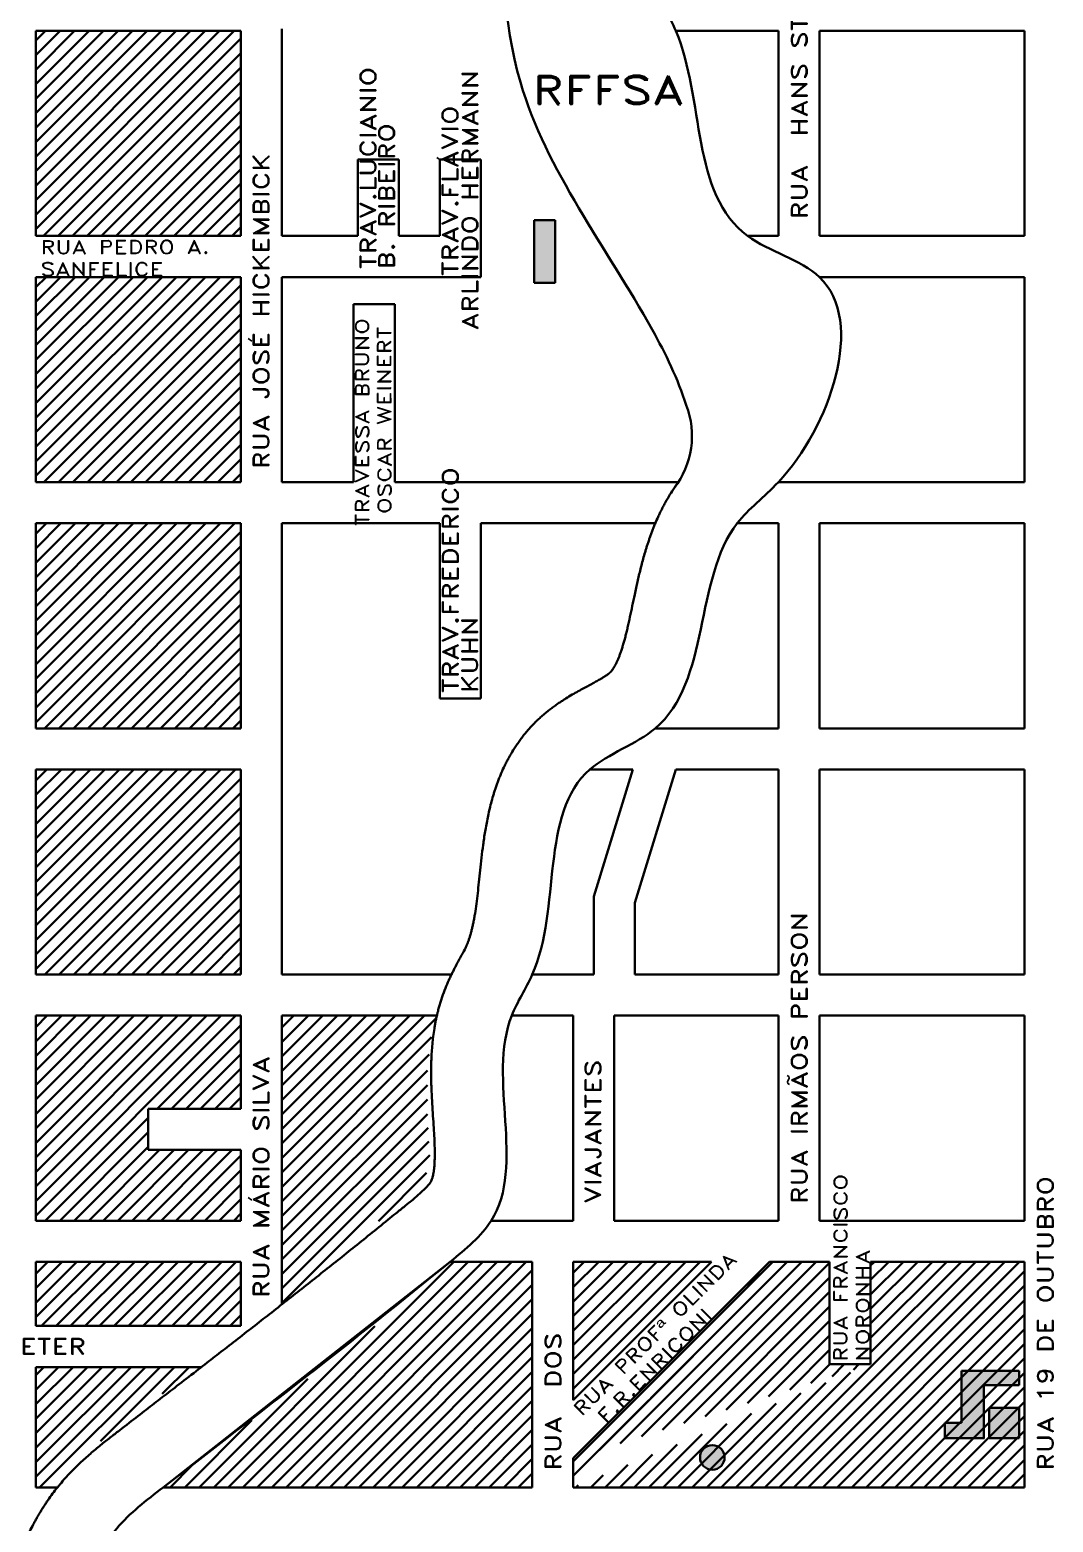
# Model space of a CAD drawing. Extents: x 15348.6 to 15438.1, y 2292.7 to 2368.6.
# Drawn here: x 15380.7 to 15385.69, y 2335.8 to 2343.07 of the extents above; entities that cross this region are included whole.
import ezdxf

# ---------------------------------------------------------------- set-up
doc = ezdxf.new("R2010")
doc.units = 0
doc.header["$LTSCALE"] = 2
doc.header["$MEASUREMENT"] = 0
doc.layers.get('0').update_dxf_attribs({"linetype": 'CONTINUOUS', "lineweight": 30})
for name, color, linetype, lineweight in [('06', 7, 'CONTINUOUS', 30), ('IMÓVEIS', 7, 'CONTINUOUS', 30), ('LULU', 190, 'CONTINUOUS', 30), ('NOVOLESTE', 100, 'CONTINUOUS', 30), ('OSWALDOARANHA', 253, 'CONTINUOUS', 30), ('PENHA', 40, 'CONTINUOUS', 30), ('SAOGERALDO', 1, 'CONTINUOUS', 30)]:
    doc.layers.add(name, color=color, linetype=linetype, lineweight=lineweight)
doc.styles.get("Standard").update_dxf_attribs({"font": 'romand.shx'})

msp = doc.modelspace()

# ---------------------------------------------------------------- hatches: boundary and pattern name
at = {"layer": 'IMÓVEIS', "linetype": 'Continuous'}
h = msp.add_hatch(color=256, dxfattribs=at)
h.paths.add_polyline_path([(15383.2567, 2342.1442), (15383.1546, 2342.1442), (15383.1546, 2341.8382), (15383.2567, 2341.8382)])
h.paths.add_polyline_path([(15380.1203, 2342.8902), (15379.9044, 2342.8902), (15379.9044, 2343.0196), (15379.6978, 2343.0196), (15379.6978, 2342.8995), (15379.778, 2342.8995), (15379.778, 2342.6284), (15379.9106, 2342.6284), (15379.9106, 2342.7732), (15379.9969, 2342.7732), (15379.9969, 2342.6839), (15380.1203, 2342.6839)])
h.paths.add_polyline_path([(15380.2591, 2342.5761), (15379.7722, 2342.5761), (15379.7722, 2342.3503), (15380.2591, 2342.3503)])
h.paths.add_polyline_path([(15380.2604, 2342.2217), (15379.4169, 2342.2217), (15379.4169, 2341.9736), (15380.2604, 2341.9736)])
h.paths.add_polyline_path([(15379.8982, 2341.927), (15379.7429, 2341.927), (15379.7429, 2341.8133), (15379.8982, 2341.8133)])
h.paths.add_polyline_path([(15378.9167, 2341.9344), (15378.6501, 2341.9344), (15378.6501, 2341.7522), (15378.9167, 2341.7522)])
h.paths.add_polyline_path([(15377.5468, 2341.8091), (15377.3071, 2341.8091), (15377.3071, 2341.7222), (15377.5468, 2341.7222)])
h.paths.add_polyline_path([(15377.6223, 2341.9443), (15377.3071, 2341.9443), (15377.3071, 2341.8574), (15377.6223, 2341.8574)])
for points in [[(15383.2567, 2342.1442), (15383.1546, 2342.1442), (15383.1546, 2341.8382), (15383.2567, 2341.8382)], [(15383.9633, 2336.113, 1), (15384.0833, 2336.113, 1)]]:
    msp.add_hatch(color=256, dxfattribs=at).paths.add_polyline_path(points)
h = msp.add_hatch(color=256, dxfattribs=at)
h.paths.add_polyline_path([(15385.3479, 2336.465), (15385.519, 2336.465), (15385.519, 2336.5359), (15385.2382, 2336.5359), (15385.2382, 2336.2812), (15385.1576, 2336.2812), (15385.1576, 2336.2071), (15385.2382, 2336.2071), (15385.3479, 2336.2071)])
h.paths.add_polyline_path([(15385.519, 2336.3554), (15385.3738, 2336.3554), (15385.3738, 2336.2071), (15385.519, 2336.2071)], flags=17)
h.paths.add_polyline_path([(15379.1337, 2333.4857), (15378.9366, 2333.4857), (15378.9366, 2333.1639), (15379.1337, 2333.1639)])
h = msp.add_hatch(color=256, dxfattribs=at)
h.paths.add_polyline_path([(15385.3479, 2336.465), (15385.519, 2336.465), (15385.519, 2336.5359), (15385.2382, 2336.5359), (15385.2382, 2336.2812), (15385.1576, 2336.2812), (15385.1576, 2336.2071), (15385.2382, 2336.2071), (15385.3479, 2336.2071)])
h.paths.add_polyline_path([(15385.519, 2336.3554), (15385.3738, 2336.3554), (15385.3738, 2336.2071), (15385.519, 2336.2071)], flags=17)
at = {"layer": 'LULU', "linetype": 'Continuous'}
h = msp.add_hatch(dxfattribs=at)
h.set_pattern_fill('ANSI31', color=256, scale=0.4, style=0)
h.paths.add_polyline_path([(15381.7245, 2338.2669), (15380.7245, 2338.2669), (15380.7245, 2337.2669), (15381.7245, 2337.2669), (15381.7245, 2337.6122), (15381.2724, 2337.6122), (15381.2724, 2337.8122), (15381.7245, 2337.8122)])
h.paths.add_polyline_path([(15381.7245, 2337.0669), (15381.7245, 2336.7537), (15380.7245, 2336.7537), (15380.7245, 2337.0669)])
h = msp.add_hatch(dxfattribs=at)
h.set_pattern_fill('ANSI31', color=256, scale=0.4, style=0)
h.paths.add_polyline_path([(15381.9245, 2336.859), (15381.9245, 2338.2669), (15382.6802, 2338.2669), (15382.6476, 2338.132), (15382.6342, 2337.9989), (15382.6342, 2337.7726), (15382.6476, 2337.5463), (15382.6076, 2337.4398), (15382.381, 2337.2534)])
h = msp.add_hatch(dxfattribs=at)
h.set_pattern_fill('ANSI31', color=256, scale=0.4, style=0)
h.paths.add_polyline_path([(15380.7245, 2335.9669), (15380.7245, 2336.5537), (15381.5327, 2336.5537), (15381.2041, 2336.3294), (15381.042, 2336.1944), (15380.9204, 2336.0865), (15380.8258, 2335.9785)])
at = {"layer": 'OSWALDOARANHA', "linetype": 'Continuous'}
h = msp.add_hatch(dxfattribs=at)
h.set_pattern_fill('ANSI31', color=256, scale=0.4, style=0)
h.paths.add_polyline_path([(15383.1453, 2335.9669), (15381.3453, 2335.9669), (15381.9286, 2336.4084), (15382.245, 2336.6359), (15382.5614, 2336.914), (15382.7453, 2337.0669), (15383.1453, 2337.0669)])
h = msp.add_hatch(dxfattribs=at)
h.set_pattern_fill('ANSI31', color=256, scale=0.4, style=0)
h.paths.add_polyline_path([(15384.0201, 2337.0669), (15383.3453, 2337.0669), (15383.3453, 2336.3921)], flags=17)
edge = h.paths.add_edge_path()
edge.add_line((15385.5453, 2335.9669), (15385.5453, 2337.0669))
edge.add_line((15385.5453, 2337.0669), (15384.7953, 2337.0669))
edge.add_line((15385.5453, 2335.9669), (15383.3453, 2335.9669))
edge.add_line((15384.7953, 2336.5669), (15384.5953, 2336.5669))
edge.add_line((15384.5953, 2336.5669), (15384.5953, 2337.0669))
edge.add_line((15384.7953, 2336.5669), (15384.7953, 2337.0669))
edge.add_line((15384.5953, 2337.0669), (15384.3029, 2337.0669))
edge.add_line((15384.3029, 2337.0669), (15383.3453, 2336.1093))
h = msp.add_hatch(dxfattribs=at)
h.set_pattern_fill('ANSI31', color=256, scale=0.4, style=0)
edge = h.paths.add_edge_path()
edge.add_line((15384.5953, 2337.0669), (15384.3029, 2337.0669))
edge.add_line((15383.3453, 2335.9669), (15383.3453, 2336.1093))
at = {"layer": 'SAOGERALDO', "linetype": 'Continuous'}
h = msp.add_hatch(dxfattribs=at)
h.set_pattern_fill('ANSI31', color=256, scale=0.4, style=0)
h.paths.add_polyline_path([(15381.7245, 2342.0669), (15381.7245, 2343.0669), (15380.7245, 2343.0669), (15380.7245, 2342.0669)])
h = msp.add_hatch(dxfattribs=at)
h.set_pattern_fill('ANSI31', color=256, scale=0.4, style=0)
h.paths.add_polyline_path([(15381.7245, 2340.8669), (15381.7245, 2341.8669), (15380.7245, 2341.8669), (15380.7245, 2340.8669)])
h = msp.add_hatch(dxfattribs=at)
h.set_pattern_fill('ANSI31', color=256, scale=0.4, style=0)
h.paths.add_polyline_path([(15381.7245, 2340.6669), (15380.7245, 2340.6669), (15380.7245, 2339.6669), (15381.7245, 2339.6669)])
h.paths.add_polyline_path([(15381.7245, 2339.4669), (15380.7245, 2339.4669), (15380.7245, 2338.4669), (15381.7245, 2338.4669)])
h.paths.add_polyline_path([(15380.5245, 2340.0762), (15379.5245, 2340.0762), (15379.5245, 2339.6669), (15380.5245, 2339.6669)])
h.paths.add_polyline_path([(15380.5245, 2340.6669), (15379.5245, 2340.6669), (15379.5245, 2340.2762), (15380.5245, 2340.2762)])
h.paths.add_polyline_path([(15380.5245, 2339.4669), (15379.5245, 2339.4669), (15379.5245, 2338.4669), (15380.5245, 2338.4669)])

# ---------------------------------------------------------------- linework, layer by layer
at = {"color": 7, "linetype": 'Continuous'}
for p, q in [((15381.7245, 2343.0669), (15380.7245, 2343.0669)), ((15380.7245, 2342.0669), (15380.7245, 2343.0669)), ((15381.7245, 2342.0669), (15381.7245, 2343.0669)), ((15381.9245, 2342.0669), (15381.9245, 2343.0765)), ((15384.3453, 2343.0669), (15383.8453, 2343.0669)), ((15384.3453, 2342.0669), (15384.3453, 2343.0669)), ((15384.3453, 2342.0669), (15384.3453, 2343.0669)), ((15385.5453, 2343.0669), (15384.5453, 2343.0669)), ((15384.5453, 2342.0669), (15384.5453, 2343.0669)), ((15385.5453, 2342.0669), (15385.5453, 2343.0669)), ((15381.7245, 2342.0669), (15380.7245, 2342.0669)), ((15385.5453, 2342.0669), (15384.5453, 2342.0669)), ((15380.7245, 2340.8669), (15380.7245, 2341.8669)), ((15381.7245, 2341.8669), (15380.7245, 2341.8669)), ((15381.7245, 2340.8669), (15381.7245, 2341.8669)), ((15381.9245, 2340.8669), (15381.9245, 2341.8669)), ((15385.5453, 2341.8669), (15384.5453, 2341.8669)), ((15385.5453, 2341.8669), (15384.5453, 2341.8669)), ((15385.5453, 2340.8669), (15385.5453, 2341.8669)), ((15385.5453, 2340.8669), (15385.5453, 2341.8669)), ((15382.4745, 2341.7348), (15382.2745, 2341.7348)), ((15382.2745, 2340.8669), (15382.2745, 2341.7348)), ((15382.4745, 2340.8669), (15382.4745, 2341.7348)), ((15381.7245, 2340.8669), (15380.7245, 2340.8669)), ((15382.2745, 2340.8669), (15381.9245, 2340.8669)), ((15383.8577, 2340.8669), (15382.4745, 2340.8669)), ((15385.5453, 2340.8669), (15384.3453, 2340.8669)), ((15385.5453, 2340.8669), (15384.3453, 2340.8669)), ((15380.7245, 2340.6669), (15380.7245, 2339.6669)), ((15381.7245, 2340.6669), (15380.7245, 2340.6669)), ((15381.7245, 2340.6669), (15381.7245, 2339.6669)), ((15381.9245, 2340.6669), (15381.9245, 2338.4669)), ((15385.5453, 2340.6669), (15384.5453, 2340.6669)), ((15385.5453, 2339.6669), (15385.5453, 2340.6669)), ((15381.7245, 2339.6669), (15380.7245, 2339.6669)), ((15380.7245, 2339.4669), (15380.7245, 2338.4669)), ((15381.7245, 2339.4669), (15380.7245, 2339.4669)), ((15381.7245, 2339.4669), (15381.7245, 2338.4669)), ((15381.9245, 2339.4669), (15381.9245, 2338.4669)), ((15381.7245, 2338.4669), (15380.7245, 2338.4669)), ((15380.7245, 2338.2669), (15380.7245, 2337.2669)), ((15381.7245, 2338.2669), (15380.7245, 2338.2669)), ((15381.7245, 2338.2669), (15381.7245, 2337.8122)), ((15381.9245, 2338.2669), (15381.9245, 2337.2669)), ((15381.9245, 2338.2669), (15381.9245, 2336.859)), ((15382.6802, 2338.2669), (15381.9245, 2338.2669)), ((15381.7245, 2337.8122), (15381.2724, 2337.8122)), ((15381.2724, 2337.8122), (15381.2724, 2337.6122)), ((15381.7245, 2337.6122), (15381.2724, 2337.6122)), ((15381.7245, 2337.6122), (15381.7245, 2337.2669)), ((15381.7245, 2337.2669), (15380.7245, 2337.2669)), ((15381.7245, 2337.0669), (15380.7245, 2337.0669)), ((15380.7245, 2337.0669), (15380.7245, 2336.7537)), ((15381.7245, 2337.0669), (15381.7245, 2336.7537)), ((15383.1453, 2337.0669), (15382.7453, 2337.0669)), ((15383.1453, 2335.9669), (15383.1453, 2337.0669)), ((15384.3029, 2337.0669), (15383.3453, 2336.1093)), ((15384.0201, 2337.0669), (15383.3453, 2336.3921)), ((15383.3453, 2336.3921), (15383.3453, 2337.0669)), ((15384.0201, 2337.0669), (15383.3453, 2337.0669)), ((15384.5953, 2337.0669), (15384.3029, 2337.0669)), ((15384.5953, 2336.5669), (15384.5953, 2337.0669)), ((15384.7953, 2336.5669), (15384.7953, 2337.0669)), ((15385.5453, 2337.0669), (15384.7953, 2337.0669)), ((15385.5453, 2335.9669), (15385.5453, 2337.0669)), ((15381.7245, 2336.7537), (15380.7245, 2336.7537)), ((15381.5327, 2336.5537), (15380.7245, 2336.5537)), ((15380.7245, 2336.5537), (15380.7245, 2335.9669)), ((15384.7953, 2336.5669), (15384.5953, 2336.5669)), ((15383.3453, 2335.9669), (15383.3453, 2336.1093)), ((15380.8302, 2335.9669), (15380.7245, 2335.9669)), ((15383.1453, 2335.9669), (15381.3453, 2335.9669)), ((15385.5453, 2335.9669), (15383.3453, 2335.9669)), ((15385.5453, 2335.9669), (15384.5453, 2335.9669))]:
    msp.add_line(p, q, dxfattribs=at)
for points, knots in [([(15383.1453, 2331.1169), (15382.7614, 2331.3707), (15382.001, 2331.9724), (15381.6469, 2331.0591), (15381.1446, 2331.0079), (15381.0089, 2330.6259), (15379.9988, 2330.7683), (15377.7874, 2331.9862), (15380.4301, 2333.1724), (15380.7199, 2334.3827), (15380.8721, 2335.1352), (15380.9609, 2335.6702), (15381.7443, 2336.2749), (15382.3399, 2336.7328), (15383.169, 2337.415), (15382.8819, 2338.0543), (15383.3113, 2338.6881), (15383.1412, 2339.4219), (15384.0404, 2339.7152), (15383.9143, 2340.529), (15384.5467, 2340.9906), (15384.8452, 2341.8557), (15383.8945, 2342.0904), (15383.999, 2342.8351), (15383.5966, 2343.4975), (15383.5979, 2344.0332), (15383.1729, 2344.7238), (15383.4072, 2345.3511), (15383.9437, 2345.9945), (15384.1012, 2346.5792), (15385.3514, 2347.6152), (15383.8608, 2349.4622), (15382.4646, 2350.1776), (15381.7095, 2350.4892), (15380.5419, 2351.2463), (15380.072, 2353.4058), (15381.0619, 2354.99), (15381.2994, 2356.4938), (15380.864, 2356.9347), (15380.6734, 2357.241), (15380.2456, 2357.6976), (15379.1732, 2357.7636), (15377.8145, 2358.5734), (15376.0028, 2358.4289), (15374.4767, 2358.0707), (15373.7862, 2358.6237), (15373.3453, 2358.818), (15373.0306, 2359.0762), (15372.5951, 2359.664), (15372.1218, 2360.1552), (15371.4913, 2360.4699), (15371.1702, 2360.6434), (15370.7779, 2361.0234), (15370.2777, 2361.2185), (15370.0955, 2361.8063), (15369.9305, 2362.1454), (15369.9856, 2362.7375), (15369.9749, 2363.2219), (15369.086, 2364.4689), (15366.5062, 2364.1828), (15366.6526, 2365.6669), (15366.6772, 2365.9169)], [28.96489, 28.96489, 28.96489, 28.96489, 30.24649, 30.84857, 31.27951, 31.611933, 31.811933, 34.10517, 36.32421, 37.467365, 37.828559, 38.654503, 38.95655, 40.736999, 41.019842, 42.024829, 42.248436, 43.2873, 43.663394, 44.740427, 45.02327, 46.043073, 46.446186, 47.505667, 47.729274, 48.773305, 48.996912, 50.124963, 50.374963, 51.541153, 51.822328, 55.089395, 55.511247, 56.66845, 57.515405, 59.602617, 62.317097, 63.317522, 63.577311, 64.128089, 64.410931, 65.412197, 67.11843, 69.03557, 70.78557, 71.368665, 71.592272, 72.232584, 72.55274, 73.793494, 74.212709, 74.667983, 74.874138, 75.856483, 76.062638, 76.695093, 76.945093, 77.839521, 78.039521, 81.496034, 82.196034, 82.196034, 82.196034, 82.196034]), ([(15379.298, 2330.8612), (15379.2924, 2330.8648), (15379.2868, 2330.8683), (15379.2626, 2330.8836), (15379.2429, 2330.8963), (15379.2048, 2330.9216), (15379.1864, 2330.9341), (15379.1302, 2330.9732), (15379.0939, 2330.9998), (15379.0422, 2331.0395), (15379.0248, 2331.0533), (15378.9903, 2331.0813), (15378.9734, 2331.0955), (15378.9492, 2331.1163), (15378.9409, 2331.1236), (15378.9245, 2331.1381), (15378.9164, 2331.1455), (15378.9009, 2331.1597), (15378.8926, 2331.1674), (15378.8774, 2331.1818), (15378.8703, 2331.1885), (15378.8532, 2331.2053), (15378.8464, 2331.2121), (15378.8317, 2331.227), (15378.8239, 2331.235), (15378.8096, 2331.25), (15378.8022, 2331.2579), (15378.7877, 2331.2737), (15378.7806, 2331.2816), (15378.7599, 2331.305), (15378.7463, 2331.3211), (15378.726, 2331.3462), (15378.7196, 2331.3542), (15378.7065, 2331.371), (15378.6999, 2331.3798), (15378.688, 2331.3959), (15378.6816, 2331.4048), (15378.6693, 2331.4222), (15378.6635, 2331.4307), (15378.6457, 2331.4576), (15378.6345, 2331.4754), (15378.6185, 2331.5025), (15378.6132, 2331.5118), (15378.6028, 2331.5306), (15378.5978, 2331.5402), (15378.5882, 2331.5588), (15378.5833, 2331.5688), (15378.5765, 2331.5831), (15378.5741, 2331.5882), (15378.5698, 2331.5978), (15378.5677, 2331.6024), (15378.563, 2331.6133), (15378.5611, 2331.6179), (15378.557, 2331.6277), (15378.5549, 2331.6329), (15378.549, 2331.6478), (15378.545, 2331.6584), (15378.5378, 2331.6789), (15378.5344, 2331.6893), (15378.5277, 2331.7107), (15378.5245, 2331.7217), (15378.519, 2331.7423), (15378.5162, 2331.7535), (15378.5111, 2331.7757), (15378.5088, 2331.7868), (15378.5048, 2331.8089), (15378.5029, 2331.8205), (15378.5006, 2331.8372), (15378.4998, 2331.8431), (15378.4985, 2331.8543), (15378.498, 2331.8596), (15378.4968, 2331.8722), (15378.4963, 2331.8775), (15378.4955, 2331.8889), (15378.4952, 2331.8949), (15378.4946, 2331.9064), (15378.4944, 2331.9122), (15378.4941, 2331.924), (15378.494, 2331.9301), (15378.494, 2331.9413), (15378.494, 2331.9474), (15378.4943, 2331.9593), (15378.4945, 2331.9652), (15378.495, 2331.9768), (15378.4954, 2331.9829), (15378.4961, 2331.9943), (15378.4966, 2331.9997), (15378.4978, 2332.0125), (15378.4983, 2332.0177), (15378.4996, 2332.0291), (15378.5004, 2332.0352), (15378.5019, 2332.0461), (15378.5028, 2332.0521), (15378.5046, 2332.0633), (15378.5055, 2332.0685), (15378.5078, 2332.0808), (15378.5088, 2332.0861), (15378.511, 2332.0967), (15378.5122, 2332.1019), (15378.5149, 2332.1141), (15378.516, 2332.1184), (15378.5182, 2332.1274), (15378.5188, 2332.1296), (15378.5204, 2332.1355), (15378.5214, 2332.1393), (15378.5221, 2332.142), (15378.5232, 2332.1457), (15378.5248, 2332.1516), (15378.5254, 2332.1538), (15378.528, 2332.1626), (15378.5293, 2332.1668), (15378.533, 2332.1784), (15378.5346, 2332.1833), (15378.538, 2332.1932), (15378.5397, 2332.1981), (15378.5458, 2332.2151), (15378.5494, 2332.2246), (15378.557, 2332.2436), (15378.561, 2332.253), (15378.5681, 2332.2692), (15378.5701, 2332.2736), (15378.5745, 2332.283), (15378.5768, 2332.288), (15378.5836, 2332.302), (15378.5886, 2332.3121), (15378.5978, 2332.3296), (15378.6031, 2332.3394), (15378.6106, 2332.3528), (15378.6132, 2332.3575), (15378.6183, 2332.3662), (15378.6207, 2332.3703), (15378.6265, 2332.3801), (15378.6289, 2332.3841), (15378.6342, 2332.3926), (15378.637, 2332.3972), (15378.645, 2332.4098), (15378.6508, 2332.4187), (15378.662, 2332.4354), (15378.6677, 2332.4437), (15378.6795, 2332.4606), (15378.6857, 2332.469), (15378.697, 2332.4844), (15378.7032, 2332.4927), (15378.7157, 2332.5089), (15378.7219, 2332.5168), (15378.7342, 2332.5322), (15378.7408, 2332.5403), (15378.7533, 2332.5553), (15378.7592, 2332.5623), (15378.7737, 2332.5791), (15378.7797, 2332.5859), (15378.7927, 2332.6005), (15378.7997, 2332.6083), (15378.8194, 2332.6298), (15378.8336, 2332.6449), (15378.8611, 2332.6733), (15378.8752, 2332.6874), (15378.9042, 2332.716), (15378.9193, 2332.7305), (15378.9469, 2332.7566), (15378.9622, 2332.7708), (15378.9926, 2332.7985), (15379.0077, 2332.812), (15379.0376, 2332.8384), (15379.0536, 2332.8523), (15379.0837, 2332.8782), (15379.0977, 2332.8902), (15379.1327, 2332.9196), (15379.147, 2332.9315), (15379.1778, 2332.957), (15379.1944, 2332.9707), (15379.241, 2333.0087), (15379.2745, 2333.0357), (15379.3374, 2333.0861), (15379.3697, 2333.112), (15379.4347, 2333.1639), (15379.4673, 2333.1901), (15379.5282, 2333.2393), (15379.5605, 2333.2656), (15379.6228, 2333.3171), (15379.6529, 2333.3423), (15379.7126, 2333.3935), (15379.7418, 2333.4191), (15379.784, 2333.457), (15379.7981, 2333.4699), (15379.8254, 2333.4951), (15379.8386, 2333.5075), (15379.9067, 2333.5728), (15379.9549, 2333.6228), (15380.0082, 2333.6837), (15380.0189, 2333.6963), (15380.0395, 2333.7211), (15380.0493, 2333.7333), (15380.0681, 2333.7576), (15380.0773, 2333.7698), (15380.0947, 2333.7939), (15380.103, 2333.8057), (15380.1202, 2333.8312), (15380.128, 2333.8432), (15380.1436, 2333.8681), (15380.1514, 2333.8809), (15380.1734, 2333.9186), (15380.1874, 2333.9443), (15380.2077, 2333.9846), (15380.2142, 2333.9978), (15380.2267, 2334.0244), (15380.2328, 2334.0378), (15380.245, 2334.0657), (15380.2506, 2334.0789), (15380.2593, 2334.1003), (15380.262, 2334.107), (15380.2677, 2334.1213), (15380.2706, 2334.1289), (15380.2755, 2334.1417), (15380.2784, 2334.1494), (15380.2838, 2334.164), (15380.2863, 2334.1709), (15380.2941, 2334.1931), (15380.299, 2334.2072), (15380.3089, 2334.237), (15380.3137, 2334.2518), (15380.3229, 2334.2814), (15380.3274, 2334.2961), (15380.3367, 2334.3277), (15380.3409, 2334.3426), (15380.3494, 2334.3732), (15380.3536, 2334.3889), (15380.3618, 2334.4205), (15380.3658, 2334.436), (15380.3738, 2334.4684), (15380.3779, 2334.4852), (15380.3888, 2334.5308), (15380.3964, 2334.5644), (15380.4116, 2334.633), (15380.4191, 2334.6679), (15380.4325, 2334.731), (15380.4405, 2334.7696), (15380.4504, 2334.8175), (15380.4543, 2334.8367), (15380.4608, 2334.8686), (15380.4634, 2334.8813), (15380.4724, 2334.9265), (15380.4749, 2334.9393), (15380.4813, 2334.9716), (15380.4851, 2334.991), (15380.4914, 2335.0236), (15380.4948, 2335.0414), (15380.5017, 2335.0778), (15380.5052, 2335.0964), (15380.5148, 2335.1471), (15380.5224, 2335.1866), (15380.5382, 2335.2653), (15380.5466, 2335.3046), (15380.5605, 2335.3644), (15380.5655, 2335.3848), (15380.576, 2335.4261), (15380.5816, 2335.4469), (15380.5933, 2335.488), (15380.5997, 2335.5095), (15380.6096, 2335.5407), (15380.6132, 2335.5515), (15380.6202, 2335.5724), (15380.6237, 2335.5825), (15380.6318, 2335.6051), (15380.6356, 2335.6152), (15380.6436, 2335.6363), (15380.648, 2335.6474), (15380.6607, 2335.6786), (15380.6698, 2335.6997), (15380.6854, 2335.7332), (15380.6904, 2335.7437), (15380.7008, 2335.7647), (15380.7062, 2335.7751), (15380.7151, 2335.7919), (15380.7179, 2335.7971), (15380.7236, 2335.8075), (15380.7265, 2335.8127), (15380.7329, 2335.8238), (15380.7357, 2335.8287), (15380.7422, 2335.8398), (15380.746, 2335.846), (15380.751, 2335.8542), (15380.7548, 2335.8604), (15380.7618, 2335.8714), (15380.7649, 2335.8762), (15380.7721, 2335.8872), (15380.7755, 2335.8923), (15380.7824, 2335.9025), (15380.7859, 2335.9076), (15380.7974, 2335.9239), (15380.8048, 2335.934), (15380.82, 2335.954), (15380.8278, 2335.9641), (15380.8534, 2335.9954), (15380.8705, 2336.0147), (15380.896, 2336.0418), (15380.9049, 2336.0509), (15380.9221, 2336.0681), (15380.9305, 2336.0762), (15380.9483, 2336.0931), (15380.9567, 2336.1008), (15380.9736, 2336.1161), (15380.9822, 2336.1236), (15381.0075, 2336.1455), (15381.0248, 2336.1599), (15381.0559, 2336.1851), (15381.0728, 2336.1984), (15381.1028, 2336.2219), (15381.1159, 2336.232), (15381.1979, 2336.2952), (15381.2507, 2336.3359), (15381.3543, 2336.4159), (15381.4052, 2336.4552), (15381.5363, 2336.5565), (15381.5839, 2336.5934), (15381.6912, 2336.6767), (15381.7509, 2336.7231), (15381.8562, 2336.8054), (15381.9135, 2336.8503), (15382.025, 2336.938), (15382.0793, 2336.9809), (15382.1914, 2337.0699), (15382.2449, 2337.1126), (15382.331, 2337.1817), (15382.3576, 2337.2031), (15382.4151, 2337.2495), (15382.446, 2337.2746), (15382.4833, 2337.3049), (15382.4988, 2337.3175), (15382.5277, 2337.3411), (15382.541, 2337.3519), (15382.5675, 2337.3738), (15382.5789, 2337.3834), (15382.5997, 2337.4016), (15382.6092, 2337.4103), (15382.621, 2337.4216), (15382.6246, 2337.4252), (15382.6311, 2337.4319), (15382.634, 2337.435), (15382.6416, 2337.4434), (15382.645, 2337.4478), (15382.6485, 2337.4525), (15382.6492, 2337.4535), (15382.6503, 2337.4552), (15382.6506, 2337.4558), (15382.652, 2337.4583), (15382.6532, 2337.4606), (15382.6557, 2337.4668), (15382.6571, 2337.4708), (15382.6599, 2337.4808), (15382.6614, 2337.4868), (15382.6642, 2337.5016), (15382.6654, 2337.5098), (15382.6671, 2337.5243), (15382.6675, 2337.5292), (15382.6684, 2337.5399), (15382.6687, 2337.5457), (15382.6696, 2337.5624), (15382.6699, 2337.5754), (15382.67, 2337.603), (15382.6698, 2337.6176), (15382.6689, 2337.6476), (15382.6682, 2337.6645), (15382.6664, 2337.6975), (15382.6654, 2337.7136), (15382.6616, 2337.7738), (15382.6589, 2337.811), (15382.6556, 2337.8707), (15382.6545, 2337.893), (15382.6533, 2337.9255), (15382.653, 2337.9369), (15382.6525, 2337.959), (15382.6524, 2337.9697), (15382.6522, 2337.9943), (15382.6523, 2338.0053), (15382.6526, 2338.0287), (15382.653, 2338.0411), (15382.6538, 2338.0644), (15382.6545, 2338.0772), (15382.656, 2338.1017), (15382.6569, 2338.1135), (15382.6594, 2338.1405), (15382.6608, 2338.1528), (15382.664, 2338.1779), (15382.6658, 2338.1905), (15382.6692, 2338.2116), (15382.6703, 2338.218), (15382.6727, 2338.2309), (15382.6739, 2338.2374), (15382.6768, 2338.2517), (15382.6781, 2338.2576), (15382.6806, 2338.2684), (15382.6812, 2338.2714), (15382.6825, 2338.2765), (15382.6829, 2338.2782), (15382.6832, 2338.2797)], [3294.846103, 3294.846103, 3294.846103, 3294.846103, 3296.403451, 3296.403451, 3301.754755, 3301.754755, 3307.10606, 3307.10606, 3317.808668, 3317.808668, 3323.159972, 3323.159972, 3328.511277, 3328.511277, 3331.186929, 3331.186929, 3333.862581, 3333.862581, 3336.538233, 3336.538233, 3339.213885, 3339.213885, 3341.889537, 3341.889537, 3344.56519, 3344.56519, 3347.240842, 3347.240842, 3349.916494, 3349.916494, 3355.267798, 3355.267798, 3357.94345, 3357.94345, 3360.619103, 3360.619103, 3363.294755, 3363.294755, 3365.970407, 3365.970407, 3371.321711, 3371.321711, 3373.997363, 3373.997363, 3376.673015, 3376.673015, 3379.348668, 3379.348668, 3380.686494, 3380.686494, 3382.02432, 3382.02432, 3383.362146, 3383.362146, 3384.699972, 3384.699972, 3387.375624, 3387.375624, 3390.051276, 3390.051276, 3392.726928, 3392.726928, 3395.402581, 3395.402581, 3398.078233, 3398.078233, 3400.753885, 3400.753885, 3402.091711, 3402.091711, 3403.429537, 3403.429537, 3404.767363, 3404.767363, 3406.105189, 3406.105189, 3407.443015, 3407.443015, 3408.780841, 3408.780841, 3410.118667, 3410.118667, 3411.456493, 3411.456493, 3412.794319, 3412.794319, 3414.132146, 3414.132146, 3415.469972, 3415.469972, 3416.807798, 3416.807798, 3418.145624, 3418.145624, 3419.48345, 3419.48345, 3420.821276, 3420.821276, 3422.159102, 3422.159102, 3423.496928, 3423.496928, 3424.165841, 3424.165841, 3424.834754, 3424.834754, 3425.503667, 3425.503667, 3426.17258, 3426.17258, 3427.510406, 3427.510406, 3428.848232, 3428.848232, 3430.186058, 3430.186058, 3432.861711, 3432.861711, 3435.537363, 3435.537363, 3436.875189, 3436.875189, 3438.213015, 3438.213015, 3440.888667, 3440.888667, 3443.564319, 3443.564319, 3444.902145, 3444.902145, 3446.239971, 3446.239971, 3447.577797, 3447.577797, 3448.915624, 3448.915624, 3451.591276, 3451.591276, 3454.266928, 3454.266928, 3456.94258, 3456.94258, 3459.618232, 3459.618232, 3462.293884, 3462.293884, 3464.969536, 3464.969536, 3467.645189, 3467.645189, 3470.320841, 3470.320841, 3472.996493, 3472.996493, 3478.347797, 3478.347797, 3483.699102, 3483.699102, 3489.050406, 3489.050406, 3494.40171, 3494.40171, 3499.753014, 3499.753014, 3505.104319, 3505.104319, 3510.455623, 3510.455623, 3515.806927, 3515.806927, 3521.158232, 3521.158232, 3531.86084, 3531.86084, 3542.563449, 3542.563449, 3553.266057, 3553.266057, 3563.968666, 3563.968666, 3574.671275, 3574.671275, 3585.373883, 3585.373883, 3590.725188, 3590.725188, 3596.076492, 3596.076492, 3617.481709, 3617.481709, 3622.833013, 3622.833013, 3628.184318, 3628.184318, 3633.535622, 3633.535622, 3638.886926, 3638.886926, 3644.238231, 3644.238231, 3649.589535, 3649.589535, 3660.292144, 3660.292144, 3665.643448, 3665.643448, 3670.994752, 3670.994752, 3676.346056, 3676.346056, 3679.021709, 3679.021709, 3681.697361, 3681.697361, 3684.373013, 3684.373013, 3687.048665, 3687.048665, 3692.399969, 3692.399969, 3697.751274, 3697.751274, 3703.102578, 3703.102578, 3708.453882, 3708.453882, 3713.805187, 3713.805187, 3719.156491, 3719.156491, 3724.507795, 3724.507795, 3735.210404, 3735.210404, 3745.913012, 3745.913012, 3756.615621, 3756.615621, 3761.966925, 3761.966925, 3767.31823, 3767.31823, 3772.669534, 3772.669534, 3778.020838, 3778.020838, 3783.372143, 3783.372143, 3788.723447, 3788.723447, 3799.426055, 3799.426055, 3810.128664, 3810.128664, 3815.479968, 3815.479968, 3820.831273, 3820.831273, 3826.182577, 3826.182577, 3828.858229, 3828.858229, 3831.533881, 3831.533881, 3834.209533, 3834.209533, 3836.885186, 3836.885186, 3842.23649, 3842.23649, 3844.912142, 3844.912142, 3847.587794, 3847.587794, 3848.92562, 3848.92562, 3850.263446, 3850.263446, 3851.601272, 3851.601272, 3852.939098, 3852.939098, 3854.276925, 3854.276925, 3855.614751, 3855.614751, 3856.952577, 3856.952577, 3858.290403, 3858.290403, 3860.966055, 3860.966055, 3863.641707, 3863.641707, 3868.993011, 3868.993011, 3871.668664, 3871.668664, 3874.344316, 3874.344316, 3877.019968, 3877.019968, 3879.69562, 3879.69562, 3885.046924, 3885.046924, 3890.398229, 3890.398229, 3895.749533, 3895.749533, 3917.15475, 3917.15475, 3938.559967, 3938.559967, 3959.965185, 3959.965185, 3981.370402, 3981.370402, 4002.775619, 4002.775619, 4024.180836, 4024.180836, 4045.586053, 4045.586053, 4056.288662, 4056.288662, 4066.991271, 4066.991271, 4072.342575, 4072.342575, 4077.693879, 4077.693879, 4083.045183, 4083.045183, 4088.396488, 4088.396488, 4091.07214, 4091.07214, 4093.747792, 4093.747792, 4099.099096, 4099.099096, 4101.774749, 4101.774749, 4104.450401, 4104.450401, 4109.801705, 4109.801705, 4115.153009, 4115.153009, 4120.504314, 4120.504314, 4125.855618, 4125.855618, 4128.53127, 4128.53127, 4131.206922, 4131.206922, 4136.558227, 4136.558227, 4141.909531, 4141.909531, 4147.260835, 4147.260835, 4152.612139, 4152.612139, 4163.314748, 4163.314748, 4168.666052, 4168.666052, 4171.341705, 4171.341705, 4174.017357, 4174.017357, 4176.693009, 4176.693009, 4179.368661, 4179.368661, 4182.044313, 4182.044313, 4184.719965, 4184.719965, 4187.395617, 4187.395617, 4190.07127, 4190.07127, 4191.409096, 4191.409096, 4192.746922, 4192.746922, 4194.084748, 4194.084748, 4194.753661, 4194.753661, 4195.034948, 4195.034948, 4195.034948, 4195.034948])]:
    msp.add_open_spline(points, degree=3, knots=knots, dxfattribs=at)
at = {"layer": '06', "linetype": 'Continuous'}
for p, q in [((15382.2948, 2342.4392), (15382.2948, 2342.0669)), ((15382.2948, 2342.4392), (15382.4948, 2342.4392)), ((15382.4948, 2342.4392), (15382.4948, 2342.0669)), ((15382.6948, 2342.4392), (15382.6948, 2342.0669)), ((15382.6948, 2342.4392), (15382.8948, 2342.4392)), ((15382.8948, 2342.4392), (15382.8948, 2341.8669)), ((15381.9245, 2342.0669), (15382.2948, 2342.0669)), ((15382.4948, 2342.0669), (15382.6948, 2342.0669)), ((15381.9245, 2341.8669), (15382.8948, 2341.8669)), ((15382.6948, 2340.6669), (15382.6948, 2339.8121)), ((15382.8948, 2340.6669), (15382.8948, 2339.8121))]:
    msp.add_line(p, q, dxfattribs=at)
at = {"layer": 'IMÓVEIS', "linetype": 'Continuous'}
for p, q in [((15383.2567, 2342.1442), (15383.1546, 2342.1442)), ((15383.1546, 2342.1442), (15383.1546, 2341.8382)), ((15383.2567, 2341.8382), (15383.2567, 2342.1442)), ((15383.1546, 2341.8382), (15383.2567, 2341.8382)), ((15385.2382, 2336.5359), (15385.519, 2336.5359)), ((15385.2382, 2336.2812), (15385.2382, 2336.5359)), ((15385.519, 2336.5359), (15385.519, 2336.465)), ((15385.3479, 2336.465), (15385.3479, 2336.2071)), ((15385.519, 2336.465), (15385.3479, 2336.465)), ((15385.3738, 2336.3554), (15385.519, 2336.3554)), ((15385.3738, 2336.2071), (15385.3738, 2336.3554)), ((15385.519, 2336.3554), (15385.519, 2336.2071)), ((15385.1576, 2336.2812), (15385.2382, 2336.2812)), ((15385.1576, 2336.2071), (15385.1576, 2336.2812)), ((15385.2382, 2336.2071), (15385.1576, 2336.2071)), ((15385.3512, 2336.2071), (15385.2382, 2336.2071)), ((15385.519, 2336.2071), (15385.3738, 2336.2071))]:
    msp.add_line(p, q, dxfattribs=at)
msp.add_circle((15384.0233, 2336.113), 0.06, dxfattribs=at)
at = {"layer": 'NOVOLESTE', "color": 7, "linetype": 'Continuous'}
for p, q in [((15384.3453, 2342.0669), (15384.1953, 2342.0669)), ((15382.6948, 2340.6669), (15381.9245, 2340.6669)), ((15383.7454, 2340.6669), (15382.8948, 2340.6669)), ((15384.3453, 2340.6669), (15384.1453, 2340.6669)), ((15384.3453, 2339.6669), (15384.3453, 2340.6669)), ((15384.5453, 2339.6669), (15384.5453, 2340.6669)), ((15382.8948, 2339.8121), (15382.6948, 2339.8121)), ((15384.3453, 2339.6669), (15383.7453, 2339.6669)), ((15385.5453, 2339.6669), (15384.5453, 2339.6669)), ((15383.636, 2339.4669), (15383.4268, 2339.4669)), ((15383.636, 2339.4669), (15383.4453, 2338.847)), ((15383.8453, 2339.4669), (15383.6453, 2338.8169)), ((15384.3453, 2339.4669), (15383.8453, 2339.4669)), ((15384.3453, 2338.4669), (15384.3453, 2339.4669)), ((15384.5453, 2338.4669), (15384.5453, 2339.4669)), ((15385.5453, 2339.4669), (15384.5453, 2339.4669)), ((15385.5453, 2338.4669), (15385.5453, 2339.4669)), ((15383.4453, 2338.4669), (15383.4453, 2338.847)), ((15383.6453, 2338.4669), (15383.6453, 2338.8169)), ((15382.7515, 2338.4669), (15381.9245, 2338.4669)), ((15383.4453, 2338.4669), (15383.1453, 2338.4669)), ((15384.3453, 2338.4669), (15383.6453, 2338.4669)), ((15385.5453, 2338.4669), (15384.5453, 2338.4669)), ((15383.3453, 2338.2669), (15383.0453, 2338.2669)), ((15383.3453, 2337.2669), (15383.3453, 2338.2669)), ((15383.5453, 2337.2669), (15383.5453, 2338.2669)), ((15384.3453, 2338.2669), (15383.5453, 2338.2669)), ((15384.3453, 2337.2669), (15384.3453, 2338.2669)), ((15384.5453, 2337.2669), (15384.5453, 2338.2669)), ((15385.5453, 2338.2669), (15384.5453, 2338.2669)), ((15385.5453, 2337.2669), (15385.5453, 2338.2669)), ((15383.3453, 2337.2669), (15382.9453, 2337.2669)), ((15384.3453, 2337.2669), (15383.5453, 2337.2669)), ((15385.5453, 2337.2669), (15384.5453, 2337.2669))]:
    msp.add_line(p, q, dxfattribs=at)
at = {"layer": 'OSWALDOARANHA', "linetype": 'Continuous'}
msp.add_line((15382.7453, 2337.0669), (15381.3453, 2335.9669), dxfattribs=at)
at = {"layer": 'PENHA', "color": 7, "linetype": 'Continuous'}
msp.add_arc((15383.5109, 2341.0918), 0.4133, 322.16663, 21.26626, dxfattribs=at)
for points, knots in [([(15382.9778, 2344.4669), (15382.981, 2344.2312), (15382.9883, 2343.6819), (15383.0107, 2342.645), (15383.5941, 2341.9017), (15383.8557, 2341.3702), (15383.8961, 2341.2418)], [0, 0, 0, 0, 0.710708, 1.65607, 3.02197, 3.42654, 3.42654, 3.42654, 3.42654]), ([(15382.6832, 2338.2797), (15382.6838, 2338.2819), (15382.6843, 2338.2839), (15382.6852, 2338.2877), (15382.6863, 2338.2919), (15382.6882, 2338.2992), (15382.689, 2338.3022), (15382.692, 2338.3131), (15382.6937, 2338.3192), (15382.6981, 2338.3339), (15382.7002, 2338.3406), (15382.7047, 2338.3542), (15382.707, 2338.3609), (15382.7148, 2338.3831), (15382.7202, 2338.3969), (15382.7311, 2338.4231), (15382.7366, 2338.4355), (15382.7455, 2338.4545), (15382.7481, 2338.46), (15382.7536, 2338.4711), (15382.7563, 2338.4767), (15382.7643, 2338.4925), (15382.7698, 2338.5029), (15382.784, 2338.5296), (15382.7924, 2338.5448), (15382.8095, 2338.5765), (15382.8149, 2338.5868), (15382.8217, 2338.6008), (15382.8236, 2338.6049), (15382.8273, 2338.6132), (15382.8291, 2338.6174), (15382.832, 2338.6248), (15382.8338, 2338.6296), (15382.8372, 2338.6394), (15382.8389, 2338.6444), (15382.8419, 2338.654), (15382.8438, 2338.66), (15382.8459, 2338.6678), (15382.8468, 2338.671), (15382.8483, 2338.6765), (15382.8488, 2338.6786), (15382.8508, 2338.6866), (15382.8514, 2338.6888), (15382.8527, 2338.6947), (15382.8536, 2338.6982), (15382.8556, 2338.7073), (15382.8572, 2338.7147), (15382.8597, 2338.7276), (15382.8611, 2338.7348), (15382.8638, 2338.7496), (15382.865, 2338.7572), (15382.8685, 2338.7787), (15382.8709, 2338.795), (15382.8754, 2338.8287), (15382.8775, 2338.8462), (15382.8814, 2338.8801), (15382.8834, 2338.899), (15382.8874, 2338.9366), (15382.8893, 2338.9553), (15382.8936, 2338.9956), (15382.8957, 2339.0151), (15382.9005, 2339.0566), (15382.9032, 2339.0785), (15382.9086, 2339.1192), (15382.9119, 2339.1417), (15382.9194, 2339.1867), (15382.9235, 2339.2093), (15382.9305, 2339.2433), (15382.9331, 2339.255), (15382.9386, 2339.2785), (15382.9415, 2339.2904), (15382.9476, 2339.3137), (15382.9511, 2339.3261), (15382.9564, 2339.3439), (15382.9583, 2339.3502), (15382.9621, 2339.3621), (15382.9639, 2339.3678), (15382.9683, 2339.381), (15382.9703, 2339.3867), (15382.9746, 2339.3988), (15382.977, 2339.4052), (15382.9816, 2339.4174), (15382.984, 2339.4236), (15382.9891, 2339.4361), (15382.9918, 2339.4425), (15382.9995, 2339.4606), (15383.0054, 2339.4736), (15383.0145, 2339.4923), (15383.0177, 2339.4987), (15383.0242, 2339.5111), (15383.0274, 2339.5172), (15383.0382, 2339.5369), (15383.0454, 2339.5491), (15383.0567, 2339.5674), (15383.0608, 2339.5738), (15383.069, 2339.5861), (15383.073, 2339.592), (15383.0822, 2339.605), (15383.0865, 2339.611), (15383.0954, 2339.6228), (15383.1, 2339.6287), (15383.1075, 2339.6382), (15383.1099, 2339.6411), (15383.1147, 2339.647), (15383.1172, 2339.6499), (15383.1225, 2339.6561), (15383.1248, 2339.6587), (15383.1302, 2339.6649), (15383.1333, 2339.6684), (15383.1373, 2339.6728), (15383.1405, 2339.6762), (15383.1462, 2339.6823), (15383.1486, 2339.6849), (15383.1544, 2339.6908), (15383.1571, 2339.6936), (15383.1626, 2339.6991), (15383.1654, 2339.7018), (15383.1745, 2339.7106), (15383.1801, 2339.7159), (15383.1919, 2339.7265), (15383.198, 2339.7318), (15383.2167, 2339.7476), (15383.2288, 2339.7572), (15383.2461, 2339.7701), (15383.2522, 2339.7746), (15383.2637, 2339.7827), (15383.269, 2339.7864), (15383.2814, 2339.7948), (15383.2866, 2339.7982), (15383.2975, 2339.8053), (15383.3032, 2339.8089), (15383.3191, 2339.8188), (15383.33, 2339.8253), (15383.36, 2339.8428), (15383.3802, 2339.8539), (15383.4139, 2339.8722), (15383.4298, 2339.8806), (15383.4528, 2339.8931), (15383.4588, 2339.8964), (15383.4686, 2339.9019), (15383.4713, 2339.9035), (15383.4774, 2339.907), (15383.4808, 2339.909), (15383.4865, 2339.9123), (15383.4922, 2339.9157), (15383.4996, 2339.9204), (15383.5012, 2339.9214), (15383.5051, 2339.9239), (15383.5073, 2339.9254), (15383.5093, 2339.9268), (15383.5111, 2339.928), (15383.5143, 2339.9303), (15383.5158, 2339.9314), (15383.5164, 2339.9319), (15383.517, 2339.9324), (15383.5182, 2339.9333), (15383.5188, 2339.9338), (15383.519, 2339.9339), (15383.5199, 2339.9347), (15383.5199, 2339.9347), (15383.5203, 2339.935), (15383.5204, 2339.935), (15383.5199, 2339.9347), (15383.5212, 2339.9357), (15383.521, 2339.9356), (15383.521, 2339.9356), (15383.5212, 2339.9357), (15383.5212, 2339.9357), (15383.5216, 2339.9361), (15383.5216, 2339.9361), (15383.5224, 2339.9368), (15383.5224, 2339.9368), (15383.5228, 2339.9372), (15383.5237, 2339.938), (15383.5241, 2339.9384), (15383.5241, 2339.9384), (15383.525, 2339.9393), (15383.5266, 2339.9409), (15383.5274, 2339.9418), (15383.5277, 2339.9421), (15383.5287, 2339.9432), (15383.5301, 2339.9448), (15383.5305, 2339.9452), (15383.5331, 2339.9484), (15383.5348, 2339.9507), (15383.5358, 2339.9521), (15383.5369, 2339.9535), (15383.5385, 2339.9559), (15383.5392, 2339.9569), (15383.5408, 2339.9594), (15383.5416, 2339.9607), (15383.5432, 2339.9631), (15383.5439, 2339.9642), (15383.5459, 2339.9677), (15383.5467, 2339.9689), (15383.5483, 2339.9718), (15383.5492, 2339.9734), (15383.551, 2339.9769), (15383.5518, 2339.9784), (15383.5538, 2339.9823), (15383.555, 2339.9846), (15383.5562, 2339.9872), (15383.5574, 2339.9897), (15383.5594, 2339.994), (15383.5602, 2339.9958), (15383.5633, 2340.0028), (15383.565, 2340.0069), (15383.5691, 2340.0169), (15383.571, 2340.022), (15383.5748, 2340.0323), (15383.5766, 2340.0375), (15383.5809, 2340.0502), (15383.5828, 2340.0559), (15383.5866, 2340.0681), (15383.5885, 2340.0747), (15383.5924, 2340.0883), (15383.5943, 2340.0949), (15383.5982, 2340.1096), (15383.6003, 2340.1176), (15383.6036, 2340.1308), (15383.6057, 2340.1392), (15383.6095, 2340.1553), (15383.6113, 2340.163), (15383.6171, 2340.1884), (15383.6208, 2340.2051), (15383.6283, 2340.2404), (15383.6323, 2340.2593), (15383.64, 2340.296), (15383.6437, 2340.3138), (15383.6531, 2340.3575), (15383.6573, 2340.3766), (15383.6666, 2340.4165), (15383.6716, 2340.4373), (15383.6803, 2340.4712), (15383.6831, 2340.4818), (15383.689, 2340.5032), (15383.6921, 2340.5139), (15383.6973, 2340.5315), (15383.6989, 2340.5369), (15383.7023, 2340.5479), (15383.704, 2340.5533), (15383.7078, 2340.5653), (15383.7095, 2340.5703), (15383.7135, 2340.5823), (15383.7158, 2340.5893), (15383.7188, 2340.5977), (15383.7212, 2340.6047), (15383.7256, 2340.6168), (15383.7276, 2340.622), (15383.7322, 2340.6342), (15383.7344, 2340.6399), (15383.7389, 2340.6513), (15383.7413, 2340.6571), (15383.7489, 2340.6754), (15383.754, 2340.6871), (15383.7619, 2340.7043), (15383.7648, 2340.7105), (15383.7704, 2340.7223), (15383.7731, 2340.7278), (15383.7797, 2340.7407), (15383.7825, 2340.7463), (15383.7888, 2340.7581), (15383.7921, 2340.7643), (15383.8019, 2340.7818), (15383.8091, 2340.794), (15383.8239, 2340.818), (15383.8314, 2340.8296), (15383.8439, 2340.8478), (15383.848, 2340.8535), (15383.8541, 2340.862), (15383.8559, 2340.8644), (15383.8577, 2340.8669)], [4195.034948, 4195.034948, 4195.034948, 4195.034948, 4195.422574, 4195.422574, 4196.091487, 4196.091487, 4196.7604, 4196.7604, 4198.098226, 4198.098226, 4199.436052, 4199.436052, 4200.773878, 4200.773878, 4203.44953, 4203.44953, 4206.125182, 4206.125182, 4207.463009, 4207.463009, 4208.800835, 4208.800835, 4211.476487, 4211.476487, 4216.827791, 4216.827791, 4222.179095, 4222.179095, 4224.854748, 4224.854748, 4227.5304, 4227.5304, 4230.206052, 4230.206052, 4232.881704, 4232.881704, 4235.557356, 4235.557356, 4236.895182, 4236.895182, 4238.233008, 4238.233008, 4239.570834, 4239.570834, 4240.90866, 4240.90866, 4243.584313, 4243.584313, 4246.259965, 4246.259965, 4248.935617, 4248.935617, 4254.286921, 4254.286921, 4259.638226, 4259.638226, 4264.98953, 4264.98953, 4270.340834, 4270.340834, 4275.692138, 4275.692138, 4281.043443, 4281.043443, 4286.394747, 4286.394747, 4291.746051, 4291.746051, 4294.421703, 4294.421703, 4297.097356, 4297.097356, 4299.773008, 4299.773008, 4301.110834, 4301.110834, 4302.44866, 4302.44866, 4303.786486, 4303.786486, 4305.124312, 4305.124312, 4306.462138, 4306.462138, 4307.799964, 4307.799964, 4310.475616, 4310.475616, 4311.813442, 4311.813442, 4313.151269, 4313.151269, 4315.826921, 4315.826921, 4317.164747, 4317.164747, 4318.502573, 4318.502573, 4319.840399, 4319.840399, 4321.178225, 4321.178225, 4321.847138, 4321.847138, 4322.516051, 4322.516051, 4323.184964, 4323.184964, 4323.853877, 4323.853877, 4324.52279, 4324.52279, 4325.191703, 4325.191703, 4325.860616, 4325.860616, 4326.529529, 4326.529529, 4327.867355, 4327.867355, 4329.205181, 4329.205181, 4331.880834, 4331.880834, 4333.21866, 4333.21866, 4334.556486, 4334.556486, 4335.894312, 4335.894312, 4337.232138, 4337.232138, 4339.90779, 4339.90779, 4345.259094, 4345.259094, 4350.610399, 4350.610399, 4353.286051, 4353.286051, 4354.623877, 4354.623877, 4355.961703, 4355.961703, 4358.637355, 4358.637355, 4359.975181, 4359.975181, 4361.313007, 4361.313007, 4362.650833, 4362.650833, 4363.988659, 4363.988659, 4364.657572, 4364.657572, 4365.326486, 4365.326486, 4365.995399, 4365.995399, 4366.329855, 4366.329855, 4366.664312, 4366.664312, 4366.83154, 4366.83154, 4366.998768, 4366.998768, 4367.333225, 4367.333225, 4368.002138, 4368.002138, 4368.671051, 4368.671051, 4369.339964, 4369.339964, 4370.67779, 4370.67779, 4372.015616, 4372.015616, 4373.353442, 4373.353442, 4374.691268, 4374.691268, 4377.36692, 4377.36692, 4378.704746, 4378.704746, 4380.042572, 4380.042572, 4381.380398, 4381.380398, 4382.718224, 4382.718224, 4384.056051, 4384.056051, 4385.393877, 4385.393877, 4386.731703, 4386.731703, 4388.069529, 4388.069529, 4389.407355, 4389.407355, 4390.745181, 4390.745181, 4393.420833, 4393.420833, 4396.096485, 4396.096485, 4398.772137, 4398.772137, 4401.44779, 4401.44779, 4404.123442, 4404.123442, 4406.799094, 4406.799094, 4409.474746, 4409.474746, 4412.150398, 4412.150398, 4414.82605, 4414.82605, 4420.177355, 4420.177355, 4425.528659, 4425.528659, 4430.879963, 4430.879963, 4436.231268, 4436.231268, 4441.582572, 4441.582572, 4444.258224, 4444.258224, 4446.933876, 4446.933876, 4448.271702, 4448.271702, 4449.609528, 4449.609528, 4450.947354, 4450.947354, 4452.28518, 4452.28518, 4453.623007, 4453.623007, 4454.960833, 4454.960833, 4456.298659, 4456.298659, 4457.636485, 4457.636485, 4460.312137, 4460.312137, 4461.649963, 4461.649963, 4462.987789, 4462.987789, 4464.325615, 4464.325615, 4465.663441, 4465.663441, 4468.339093, 4468.339093, 4471.014745, 4471.014745, 4472.352572, 4472.352572, 4472.89442, 4472.89442, 4472.89442, 4472.89442])]:
    msp.add_open_spline(points, degree=3, knots=knots, dxfattribs=at)

# ---------------------------------------------------------------- texts
at = {"color": 7, "linetype": 'Continuous', "extrusion": (0.642788, 0, 0.766044), "attachment_point": 1, "text_direction": (0, 1, 0)}
for s, insert, char_height, width in [('{RUA  HANS STADEM}', (15384.4087, 2342.1484, 0.0388), 0.1, 5.636531), ('{RUA JOSÉ HICKEMBICK}', (15381.7851, 2340.9312, 0.0388), 0.1, 5.636531), ('{RUA IRMÃOS PERSON}', (15384.4087, 2337.3484, 0.0388), 0.1, 5.636531), ('{RUA MÁRIO SILVA}', (15381.7851, 2336.8907, 0.0388), 0.1, 5.636531), ('{VIAJANTES}', (15383.403, 2337.3497, 0.0388), 0.1, 5.636531), ('RUA FRANCISCO\\PNORONHA', (15384.616, 2336.5801, 0.0388), 0.085, 5.6365), ('{RUA 19 DE OUTUBRO}', (15385.6087, 2336.0484, 0.0388), 0.1, 5.636531), ('{RUA  DOS}', (15383.2087, 2336.0484, 0.0388), 0.1, 5.636531)]:
    msp.add_mtext(s, dxfattribs=dict(at, insert=insert, char_height=char_height, width=width))
at = {"color": 7, "linetype": 'Continuous', "extrusion": (0.000391744, -0.642787, 0.766044), "insert": (15380.7468, 2342.0455, 0.0388), "char_height": 0.085, "width": 5.636531, "attachment_point": 1, "text_direction": (1, 0.000609, 0)}
msp.add_mtext('{RUA PEDRO A.}\\P{SANFELICE}', dxfattribs=at)
at = {"color": 7, "linetype": 'Continuous', "extrusion": (0.642787, 0.000391744, 0.766044), "insert": (15382.2833, 2340.6535, 0.0388), "char_height": 0.085, "width": 5.6365, "attachment_point": 1, "text_direction": (-0.000609, 1, 0)}
msp.add_mtext('TRAVESSA BRUNO \\P OSCAR WEINERT', dxfattribs=at)
at = {"color": 7, "linetype": 'Continuous', "extrusion": (0.454519, -0.454519, 0.766044), "insert": (15383.3387, 2336.3564, 0.0388), "char_height": 0.085, "width": 5.636531, "attachment_point": 1, "text_direction": (0.707107, 0.707107, 0)}
msp.add_mtext('{RUA PROFª OLINDA}\\P{ F.R.ENRICONI}', dxfattribs=at)
at = {"color": 7, "linetype": 'Continuous', "extrusion": (0, -0.642788, 0.766044), "insert": (15379.011, 2336.6923, 0.0388), "char_height": 0.1, "width": 5.636531, "attachment_point": 1, "text_direction": (1, 0, 0)}
msp.add_mtext('{RUA    HENRIQUE    TRETER}', dxfattribs=at)
at = {"layer": '06', "linetype": 'Continuous', "extrusion": (0.642788, 0, 0.766044)}
for s, p in [('TRAV.LUCIANIO', (2341.905, -11783.575, 9887.6218)), ('ARLINDO HERMANN', (2341.6073, -11784.0222, 9887.8613)), ('TRAV.FLÁVIO', (2341.8711, -11783.8811, 9887.8787)), ('B. RIBEIRO', (2341.905, -11783.7109, 9887.6001)), ('TRAV.FREDERICO', (2339.8385, -11783.896, 9887.8628)), ('KUHN', (2339.8385, -11784.0358, 9887.8442))]:
    msp.add_text(s, height=0.1, dxfattribs=at).set_placement(p)
at = {"layer": 'SAOGERALDO', "color": 7, "linetype": 'Continuous', "extrusion": (0, -0.642788, 0.766044), "insert": (15383.1453, 2342.8479, 0.0388), "char_height": 0.18, "width": 5.636531, "attachment_point": 1, "text_direction": (1, 0, 0)}
msp.add_mtext('{RFFSA}', dxfattribs=at)

doc.saveas('drawing.dxf')
